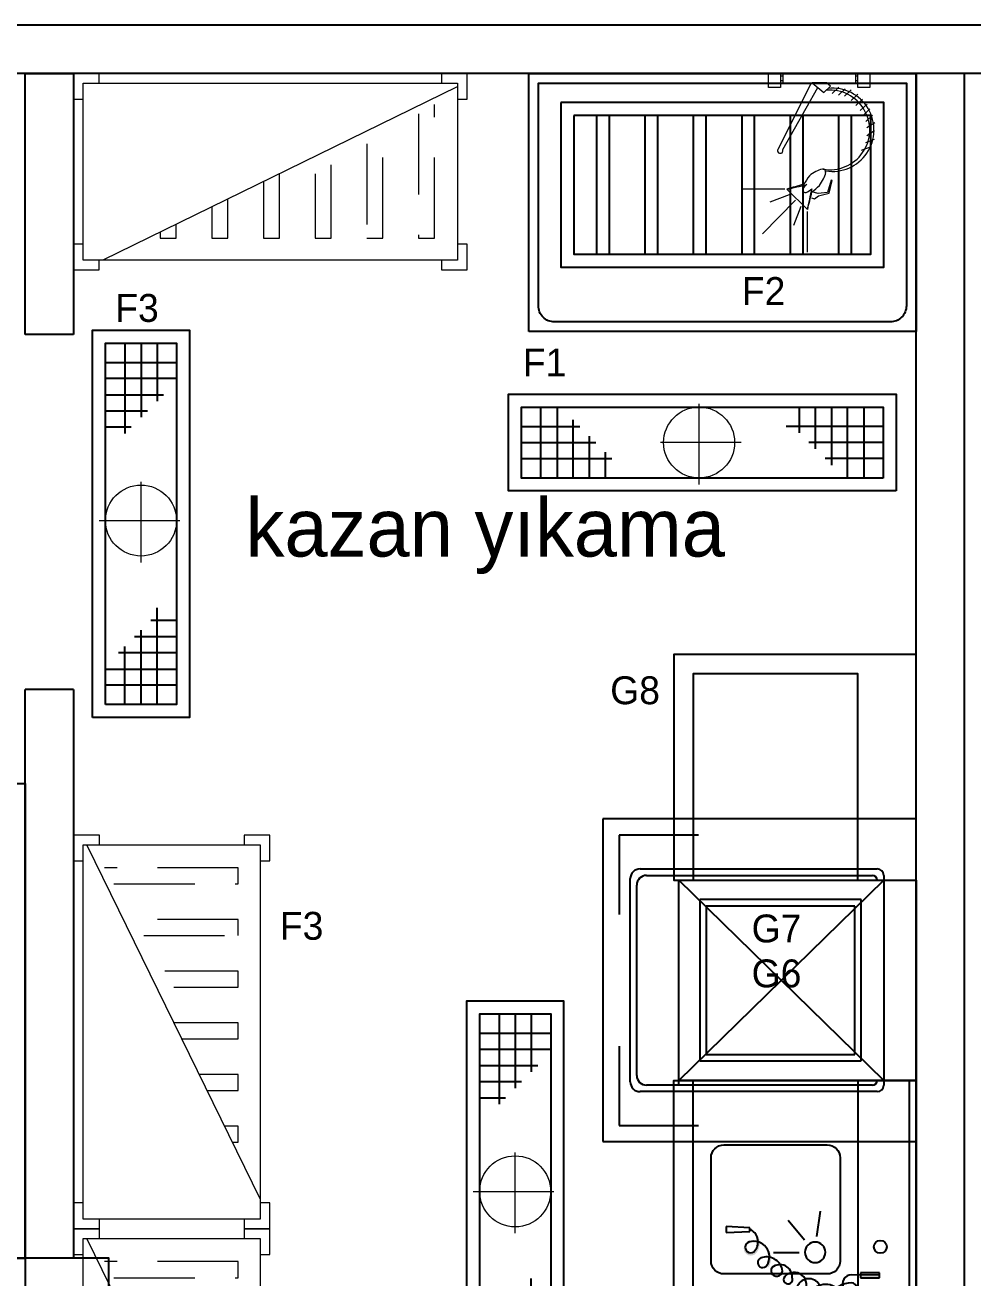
# Model space of a CAD drawing. Header units: centimetres. Extents: x 112015 to 133851, y 84304 to 98493.
# Drawn here: x 116781.6 to 117075.2, y 89081.7 to 89469.9 of the extents above; entities that cross this region are included whole.
import ezdxf
from ezdxf.enums import TextEntityAlignment as Align

# ---------------------------------------------------------------- set-up
doc = ezdxf.new("R2010")
doc.units = ezdxf.units.CM
doc.header["$LTSCALE"] = 100
doc.header["$MEASUREMENT"] = 0
for name, pattern in [('DASHED', [19.05, 12.7, -6.35]), ('DASHED2', [0.375, 0.25, -0.125]), ('HIDDEN', [0.375, 0.25, -0.125]), ('HIDDENX2', [19.05, 12.7, -6.35])]:
    doc.linetypes.add(name, pattern=pattern)
doc.layers.get('0').update_dxf_attribs({"linetype": 'CONTINUOUS'})
for name, color, linetype in [('-DWG_ANA', 7, 'CONTINUOUS'), ('-DWG_DETAY1', 7, 'CONTINUOUS'), ('PLAN', 9, 'CONTINUOUS'), ('S2000-002 Çizgi', 7, 'CONTINUOUS'), ('sıhhi tesisat', 162, 'CONTINUOUS')]:
    doc.layers.add(name, color=color, linetype=linetype)
for name, color, linetype, lineweight in [('BİMS', 1, 'CONTINUOUS', 25), ('OC-Mutfak Ekipman', 157, 'CONTINUOUS', 0), ('tefriş', 11, 'CONTINUOUS', 20), ('yerizg-a', 7, 'CONTINUOUS', 15), ('yerizg-b', 7, 'CONTINUOUS', 9)]:
    doc.layers.add(name, color=color, linetype=linetype, lineweight=lineweight)
doc.styles.add('romans', font='romans.shx', dxfattribs={"width": 0.8})
doc.styles.add('TAKSİM', font='GOTHIC.TTF', dxfattribs={"height": 20})

# ---------------------------------------------------------------- blocks, each defined once
blk = doc.blocks.new('E_128')
at = {"layer": '-DWG_ANA', "color": 0}
blk.add_lwpolyline([(0, -80), (0, 0), (120, 0), (120, -80)], close=True, dxfattribs=at)
at = {"layer": '-DWG_DETAY1', "color": 0}
blk.add_lwpolyline([(3, -72), (3, -3), (117, -3), (117, -72, -0.414214), (112, -77), (8, -77, -0.414214)], format="xyb", close=True, dxfattribs=at)
blk = doc.blocks.new('KAZAN YIKAMA')
at = {"layer": '-DWG_DETAY1', "color": 4}
for points in [[(1297113.21, 4514508.41), (1297062.21, 4514508.41), (1297062.21, 4514408.41), (1297113.21, 4514408.41)], [(1297109.21, 4514504.41), (1297066.21, 4514504.41), (1297066.21, 4514412.41), (1297109.21, 4514412.41)]]:
    blk.add_lwpolyline(points, close=True, dxfattribs=at)
at = {"layer": '-DWG_DETAY1', "color": 4, "linetype": 'Continuous'}
for points in [[(1297109.21, 4514497.41), (1297066.21, 4514497.41), (1297066.21, 4514493.41), (1297109.21, 4514493.41)], [(1297109.21, 4514482.41), (1297066.21, 4514482.41), (1297066.21, 4514478.41), (1297109.21, 4514478.41)], [(1297109.21, 4514467.41), (1297066.21, 4514467.41), (1297066.21, 4514463.41), (1297109.21, 4514463.41)], [(1297109.21, 4514452.41), (1297066.21, 4514452.41), (1297066.21, 4514448.41), (1297109.21, 4514448.41)], [(1297109.21, 4514437.41), (1297066.21, 4514437.41), (1297066.21, 4514433.41), (1297109.21, 4514433.41)], [(1297109.21, 4514422.41), (1297066.21, 4514422.41), (1297066.21, 4514418.41), (1297109.21, 4514418.41)]]:
    blk.add_lwpolyline(points, close=True, dxfattribs=at)
at = {"layer": 'PLAN', "color": 4, "linetype": 'Continuous', "rotation": 270}
blk.add_blockref('E_128', (1297122.21, 4514518.41), dxfattribs=at)
blk = doc.blocks.new('SFSDF')
at = {"layer": 'OC-Mutfak Ekipman', "color": 4}
for p, q in [((1297180.21, 4514468.35), (1297180.21, 4514481.72)), ((1297176.75, 4514465.05), (1297166.38, 4514475.26)), ((1297178.41, 4514467), (1297176.15, 4514473.01)), ((1297213.05, 4514459.88), (1297213.05, 4514468.93)), ((1297174.8, 4514463.4), (1297168.94, 4514465.65)), ((1297180.16, 4514467.78), (1297173.85, 4514461.39)), ((1297173.3, 4514461.45), (1297160.67, 4514461.45)), ((1297177.54, 4514460.09), (1297177.22, 4514459.17)), ((1297177.22, 4514459.17), (1297178.13, 4514457.89)), ((1297178.13, 4514457.89), (1297178.99, 4514454.61)), ((1297178.88, 4514458.05), (1297179.31, 4514459.98)), ((1297179.2, 4514455.2), (1297178.88, 4514458.05)), ((1297178.99, 4514454.61), (1297182.91, 4514453.75)), ((1297182.96, 4514454.02), (1297179.2, 4514455.2)), ((1297182.91, 4514453.75), (1297182.96, 4514454.02)), ((1297211.79, 4514451.64), (1297209.8, 4514453.73)), ((1297212.09, 4514454.21), (1297210.1, 4514456.29)), ((1297211, 4514447.78), (1297209.01, 4514449.87)), ((1297211.3, 4514449.66), (1297209.31, 4514451.75)), ((1297206.52, 4514442.9), (1297204.53, 4514444.99)), ((1297208.11, 4514444.32), (1297206.12, 4514446.41)), ((1297209.61, 4514445.76), (1297207.62, 4514447.85)), ((1297193.2, 4514441.97), (1297192.2, 4514444.68)), ((1297195.59, 4514440.65), (1297194.59, 4514443.36)), ((1297198.28, 4514440.58), (1297196.72, 4514443.01)), ((1297200.77, 4514440.52), (1297199.21, 4514442.94)), ((1297203.14, 4514441.2), (1297201.15, 4514443.28)), ((1297205.03, 4514442.04), (1297203.04, 4514444.12))]:
    blk.add_line(p, q, dxfattribs=at)
for points in [[(1297216.04, 4514469.74), (1297211.69, 4514469.74), (1297211.69, 4514473.42), (1297216.04, 4514473.42)], [(1297216.04, 4514442.04), (1297211.69, 4514442.04), (1297211.69, 4514445.71), (1297216.04, 4514445.71)]]:
    blk.add_lwpolyline(points, close=True, dxfattribs=at)
blk.add_lwpolyline([(1297213.05, 4514460.18), (1297192.52, 4514470.52, 1.623199), (1297192.52, 4514469.02), (1297211.64, 4514458.16)], format="xyb", dxfattribs=at)
for points in [[(1297213.05, 4514468.93), (1297216.04, 4514468.93), (1297216.04, 4514446.52), (1297213.05, 4514446.52), (1297213.05, 4514455.39)], [(1297213.84, 4514469.74), (1297213.84, 4514468.93)], [(1297215.33, 4514469.74), (1297215.33, 4514468.93)], [(1297212.09, 4514454.21), (1297213.09, 4514455.45), (1297213.09, 4514459.94), (1297210.1, 4514456.29)], [(1297213.84, 4514446.52), (1297213.84, 4514445.71)], [(1297215.33, 4514446.52), (1297215.33, 4514445.71)]]:
    blk.add_lwpolyline(points, dxfattribs=at)
for centre, radius, start, end in [((1297280.32, 4514488.75), 102.33, 191.822, 195.4053), ((1297108.84, 4514444.76), 74.94, 13.7025, 17.888), ((1297196.41, 4514538.26), 80.11, 253.6398, 257.6881), ((1297154.62, 4514354.13), 108.97, 76.3645, 79.8369), ((1297180.03, 4514461.94), 0.878, 135.8696, 189.7515), ((1297184.79, 4514464.19), 6.11, 203.1323, 222.903), ((1297180.03, 4514461.94), 0.878, 81.9876, 135.8696), ((1297177.59, 4514458.14), 5.32, 39.9937, 61.1881), ((1297168.59, 4514439.84), 26.17, 52.9811, 60.0645), ((1297173.41, 4514451.96), 14.03, 29.0521, 38.7335), ((1297198.55, 4514474.35), 23.99, 216.7598, 224.1583), ((1297189.78, 4514468.84), 14.03, 233.0056, 242.687), ((1297180.06, 4514455.65), 6.42, 9.7515, 29.0521), ((1297185.52, 4514456.59), 0.878, 315.8696, 9.7515), ((1297186.29, 4514462.07), 6.42, 242.687, 261.9876), ((1297185.52, 4514456.59), 0.878, 261.9876, 315.8696), ((1297198.57, 4514453.65), 12.9, 171.0963, 5.6648), ((1297198.55, 4514454.41), 12.34, 170.2738, 5.2051)]:
    blk.add_arc(centre, radius, start, end, dxfattribs=at)
blk = doc.blocks.new('EETEJR')
at = {"layer": 'OC-Mutfak Ekipman', "color": 4}
for points in [[(1296626.79, 4514480.34), (1296631.79, 4514480.34), (1296631.79, 4514483.34), (1296623.79, 4514483.34), (1296623.79, 4514475.34), (1296626.79, 4514475.34)], [(1296626.79, 4514364.34), (1296626.79, 4514480.34), (1296681.65, 4514480.34), (1296681.65, 4514364.34)], [(1296681.65, 4514480.34), (1296681.65, 4514475.34), (1296684.65, 4514475.34), (1296684.65, 4514483.34), (1296676.65, 4514483.34), (1296676.65, 4514480.34)], [(1296626.79, 4514364.34), (1296626.79, 4514369.34), (1296623.79, 4514369.34), (1296623.79, 4514361.34), (1296631.79, 4514361.34), (1296631.79, 4514364.34)], [(1296681.65, 4514364.34), (1296676.65, 4514364.34), (1296676.65, 4514361.34), (1296684.65, 4514361.34), (1296684.65, 4514369.34), (1296681.65, 4514369.34)]]:
    blk.add_lwpolyline(points, close=True, dxfattribs=at)
blk.add_lwpolyline([(1296680.52, 4514364.49), (1296626.79, 4514474.21)], dxfattribs=at)
at = {"layer": 'OC-Mutfak Ekipman', "color": 4, "linetype": 'HIDDEN'}
for points in [[(1296635.47, 4514456.49), (1296633.66, 4514456.49), (1296633.66, 4514451.49), (1296637.92, 4514451.49)], [(1296643.31, 4514440.49), (1296633.66, 4514440.49), (1296633.66, 4514435.49), (1296645.75, 4514435.49)], [(1296651.14, 4514424.49), (1296633.66, 4514424.49), (1296633.66, 4514419.49), (1296653.59, 4514419.49)], [(1296653.58, 4514408.49), (1296633.66, 4514408.49), (1296633.66, 4514403.49), (1296656.38, 4514403.49)], [(1296662.88, 4514392.49), (1296633.66, 4514392.49), (1296633.66, 4514387.49), (1296665.68, 4514387.49)], [(1296672.11, 4514376.49), (1296633.66, 4514376.49), (1296633.66, 4514371.49), (1296675.08, 4514371.49)]]:
    blk.add_lwpolyline(points, dxfattribs=at)
blk = doc.blocks.new('A$C7ED97EAE')
at = {"layer": 'S2000-002 Çizgi'}
for p, q in [((3.5, 88.5), (65.5, 88.5)), ((3.5, 15), (3.5, 88.5)), ((65.5, 88.5), (65.5, 15)), ((2, 78.5), (3.5, 78.5)), ((3.5, 78.5), (65.5, 78.5)), ((65.5, 78.5), (67, 78.5)), ((0, 3), (0, 76.5)), ((2, 5), (2, 75)), ((3.5, 76.5), (3.5, 76.5)), ((65.5, 76.5), (65.5, 76.5)), ((67, 75), (67, 5)), ((69, 76.5), (69, 3)), ((65.5, 15), (3.5, 15)), ((67, 15), (65.5, 15)), ((66, 0), (3, 0)), ((64, 2), (5, 2))]:
    blk.add_line(p, q, dxfattribs=at)
at = {"layer": 'S2000-002 Çizgi', "linetype": 'DASHED'}
for p, q in [((65.5, 78.5), (3.5, 15)), ((65.5, 15), (3.5, 78.5))]:
    blk.add_line(p, q, dxfattribs=at)
for points in [[(9.5, 21.5), (59.5, 21.5), (59.5, 71.5), (9.5, 71.5)], [(11.5, 23.5), (57.5, 23.5), (57.5, 69.5), (11.5, 69.5)]]:
    blk.add_lwpolyline(points, close=True, dxfattribs=at)
at = {"layer": 'S2000-002 Çizgi'}
for centre, radius, start, end in [((2, 76.5), 2, 90, 180), ((67, 76.5), 2, 0, 90), ((3.5, 75), 1.5, 90, 180), ((65.5, 75), 1.5, 0, 90), ((5, 5), 3, 180, 270), ((64, 5), 3, 270, 0), ((3, 3), 3, 180, 270), ((66, 3), 3, 270, 0)]:
    blk.add_arc(centre, radius, start, end, dxfattribs=at)
blk = doc.blocks.new('A$C7BE05278')
at = {"layer": 'S2000-002 Çizgi'}
h = blk.add_hatch(color=256, dxfattribs=at)
h.paths.add_polyline_path([(4.65, 9.9, -0.025454), (4.81, 10.42, 0.278063), (0.77, 7.52), (1.23, 7.32, -0.265675)])
h.paths.add_polyline_path([(5.35, 10.43, 0.028094), (4.81, 10.42, 0.025454), (4.65, 9.9, -0.030609), (5.18, 9.93, -0.027259)])
h.paths.add_polyline_path([(5.35, 10.43, 0.027259), (5.18, 9.93, -0.171751), (7.9, 8.98), (7.9, 8.98), (7.9, 8.98, -1.347305), (5.22, 7.15, -0.147228), (5.18, 9.93, 0.030609), (4.65, 9.9, 0.138731), (4.75, 7, 1.347306), (8.21, 9.37, 0.162476)])
h.paths.add_polyline_path([(12.46, 12.66), (12.73, 13.08, 0.483116), (4.81, 10.42, -0.028094), (5.35, 10.43, -0.470681)])
for p, q in [((14.4, 47.58), (14.34, 41.67)), ((14.4, 47.58), (14.34, 41.67)), ((15.96, 47.57), (14.4, 47.58)), ((15.96, 47.57), (14.4, 47.58)), ((15.05, 47.56), (14.97, 38.92)), ((15.9, 41.65), (15.96, 47.57)), ((15.9, 41.65), (15.96, 47.57)), ((14.34, 41.67), (15.9, 41.65)), ((14.34, 41.67), (15.9, 41.65)), ((0.47, 7.33), (0, 0.02)), ((0.47, 7.33), (0, 0.02)), ((1.54, 7.31), (0.47, 7.33)), ((1.54, 7.31), (0.47, 7.33)), ((1.86, 0), (1.54, 7.31)), ((1.86, 0), (1.54, 7.31)), ((0, 0.02), (1.86, 0))]:
    blk.add_line(p, q, dxfattribs=at)
for centre in [(6.31, 47.78), (23.47, 47.61)]:
    blk.add_circle(centre, 1.99, dxfattribs=at)
for centre, radius, start, end in [((17.83, 38.9), 2.86, 179.43, 359.43), ((19.09, 38.88), 1.6, 359.43, 179.43), ((25.13, 38.82), 7.64, 179.43, 242.0346), ((23.49, 30.88), 5.53, 105.7663, 225.7833), ((22.59, 34.05), 2.23, 242.0346, 105.7663), ((20, 25.62), 3.8, 74.9498, 261.6763), ((20.62, 27.93), 1.41, 225.7833, 74.9498), ((18.07, 21.08), 3.83, 52.4089, 229.1112), ((19.64, 23.11), 1.26, 261.6763, 52.4089), ((15.59, 16.68), 3.77, 86.0156, 220.6772), ((16.45, 19.21), 1.37, 229.1112, 116.3243), ((14.42, 12.56), 4.98, 103.1199, 200.7743), ((13.69, 15.69), 1.76, 236.8088, 103.1199), ((9.42, 8.58), 4.83, 57.0103, 197.5795), ((11.21, 11.34), 1.54, 200.7743, 57.0103), ((4.79, 5.59), 4.31, 51.245, 156.7533), ((6.43, 7.63), 1.7, 197.5795, 51.245)]:
    blk.add_arc(centre, radius, start, end, dxfattribs=at)
blk.add_solid([(15.9, 41.65), (14.34, 41.67), (15.96, 47.57), (14.4, 47.58)], dxfattribs=at)
blk = doc.blocks.new('A$C00F555F3')
at = {"layer": 'S2000-002 Çizgi'}
for p, q in [((30.74, 101.66), (29.63, 109.47)), ((34.55, 100.43), (39.56, 106.53)), ((36.21, 96.52), (44.1, 96.52)), ((36.21, 78.48), (44.1, 78.48)), ((34.55, 74.57), (39.56, 68.47)), ((30.74, 73.34), (29.63, 65.53))]:
    blk.add_line(p, q, dxfattribs=at)
for points in [[(0, 150), (0, 0), (75, 0), (75, 150)], [(0, 150), (0, 0), (2, 0), (2, 150)], [(18, 150), (18, 6), (69, 6), (69, 150)]]:
    blk.add_lwpolyline(points, close=True, dxfattribs=at)
for points in [[(63.5, 94), (63.5, 126, 0.414214), (59.5, 130), (27.5, 130, 0.414214), (23.5, 126), (23.5, 94, 0.414214), (27.5, 90), (59.5, 90, 0.414214)], [(63.5, 81), (63.5, 49, -0.414214), (59.5, 45), (27.5, 45, -0.414214), (23.5, 49), (23.5, 81, -0.414214), (27.5, 85), (59.5, 85, -0.414214)]]:
    blk.add_lwpolyline(points, format="xyb", close=True, dxfattribs=at)
for centre in [(31.24, 96.71), (31.24, 78.29)]:
    blk.add_circle(centre, 3.19, dxfattribs=at)
at = {"layer": 'S2000-002 Çizgi', "xscale": -1, "rotation": 90}
blk.add_blockref('A$C7BE05278', (58.84, 104.73), dxfattribs=at)
blk = doc.blocks.new('Y-SIFON')
at = {"layer": 'yerizg-a', "color": 0, "linetype": 'Continuous'}
blk.add_circle((0, 0), 11, dxfattribs=at)
at = {"layer": 'yerizg-b', "color": 0, "linetype": 'DASHED2'}
for points in [[(0, 13), (0, -13)], [(-13, 0), (13, 0)]]:
    blk.add_lwpolyline(points, dxfattribs=at)
blk = doc.blocks.new('120')
at = {"layer": 'sıhhi tesisat'}
for p, q in [((16088.22, 16465.14), (16088.22, 16435.14)), ((16093.22, 16465.14), (16093.22, 16442.14)), ((16098.22, 16465.14), (16098.22, 16447.14)), ((16082.22, 16459.14), (16104.22, 16459.14)), ((16104.22, 16454.14), (16082.22, 16454.14)), ((16082.22, 16449.14), (16100.22, 16449.14)), ((16082.22, 16444.14), (16095.22, 16444.14)), ((16082.22, 16439.14), (16090.22, 16439.14)), ((16098.22, 16353.14), (16098.22, 16381.14)), ((16093.22, 16353.14), (16093.22, 16376.14)), ((16104.22, 16379.14), (16096.22, 16379.14)), ((16104.22, 16374.14), (16091.22, 16374.14)), ((16104.22, 16369.14), (16086.22, 16369.14)), ((16088.22, 16353.14), (16088.22, 16371.14)), ((16082.22, 16364.14), (16104.22, 16364.14)), ((16104.22, 16359.14), (16082.22, 16359.14))]:
    blk.add_line(p, q, dxfattribs=at)
for points in [[(16108.22, 16469.14), (16108.22, 16349.14), (16078.22, 16349.14), (16078.22, 16469.14)], [(16104.22, 16465.14), (16104.22, 16353.14), (16082.22, 16353.14), (16082.22, 16465.14)]]:
    blk.add_lwpolyline(points, close=True, dxfattribs=at)
at = {"layer": 'sıhhi tesisat', "rotation": 270}
blk.add_blockref('Y-SIFON', (16093.22, 16408.14), dxfattribs=at)
at = {"layer": 'sıhhi tesisat', "style": 'romans', "width": 0.8}
blk.add_attdef('YRNO', text='', height=10, rotation=270, dxfattribs=at).set_placement((16068.22, 16366.14), align=Align.MIDDLE)

msp = doc.modelspace()

# ---------------------------------------------------------------- linework, layer by layer
for p, q in [((118134.55, 89469.93), (115232.55, 89469.93)), ((118119.55, 89454.93), (115647.55, 89454.93)), ((117057.55, 88852.93), (117057.55, 89454.93)), ((117072.55, 88837.93), (117072.55, 89454.93)), ((116796.55, 89374.07), (116781.55, 89374.07)), ((116796.55, 89264.07), (116781.55, 89264.07)), ((116252.66, 89087.88), (116781.55, 89087.88))]:
    msp.add_line(p, q)
for points in [[(116781.55, 89374.07), (116781.55, 89454.93), (116796.55, 89454.93), (116796.55, 89374.07)], [(116796.55, 89264.07), (116796.55, 89087.88), (116781.55, 89087.88), (116781.55, 89264.07)]]:
    msp.add_lwpolyline(points)
msp.add_lwpolyline([(116807.55, 89067.88), (116807.55, 89087.88), (116781.55, 89087.88), (116781.55, 89067.88)], close=True)
at = {"layer": 'BİMS'}
msp.add_lwpolyline([(116329.62, 89087.88), (116329.62, 89234.88), (116781.55, 89234.88), (116781.55, 89087.88)], close=True, dxfattribs=at)
at = {"layer": 'S2000-002 Çizgi'}
for points in [[(117057.55, 89204.93), (117057.55, 89274.93), (116982.55, 89274.93), (116982.55, 89204.93)], [(117039.55, 89204.93), (117039.55, 89268.93), (116988.55, 89268.93), (116988.55, 89204.93)]]:
    msp.add_lwpolyline(points, close=True, dxfattribs=at)
at = {"layer": 'S2000-002 Çizgi', "linetype": 'HIDDENX2'}
msp.add_lwpolyline([(116960.55, 89223.93), (116960.55, 89123.93), (117057.55, 89123.93), (117057.55, 89223.93)], close=True, dxfattribs=at)
for points in [[(116990.13, 89218.93), (116965.55, 89218.93), (116965.55, 89194.35)], [(116965.55, 89153.51), (116965.55, 89128.93), (116990.13, 89128.93)]]:
    msp.add_lwpolyline(points, dxfattribs=at)

# ---------------------------------------------------------------- block references
for p, rotation in [((132910.69, 105724.53), 180), ((100582.22, 105433.79), 270), ((133026.6, 105516.67), 180)]:
    msp.add_blockref('120', p, dxfattribs=dict(rotation=rotation))
at = {"xscale": -1}
msp.add_blockref('A$C00F555F3', (117057.55, 88992.93), dxfattribs=at)
at = {"layer": 'S2000-002 Çizgi', "rotation": 270}
msp.add_blockref('A$C7ED97EAE', (116969.05, 89208.43), dxfattribs=at)
at = {"layer": 'tefriş', "color": 5, "linetype": 'ByBlock'}
for name, p, rotation in [('EETEJR', (4631279.89, -1207229.73), 90), ('KAZAN YIKAMA', (4631455.97, -1207667.28), 90), ('SFSDF', (4631485.28, -1207761.11), 90), ('EETEJR', (1413481.21, 4603580.27), 180), ('EETEJR', (1413481.21, 4603458.27), 180)]:
    msp.add_blockref(name, p, dxfattribs=dict(at, rotation=rotation))

# ---------------------------------------------------------------- texts
at = {"style": 'TAKSİM'}
for s, p in [('F2', (117010.34, 89383.18)), ('F3', (116816.23, 89377.95)), ('F1', (116942.49, 89361.03)), ('G8', (116970.52, 89259.48)), ('F3', (116867.22, 89186.49)), ('G7', (117014.33, 89185.67)), ('G6', (117014.33, 89171.75))]:
    msp.add_text(s, height=8.64, dxfattribs=at).set_placement(p, align=Align.CENTER)
msp.add_text('kazan yıkama', height=18, dxfattribs=at).set_placement((116849.86, 89305.24))

doc.saveas('drawing.dxf')
